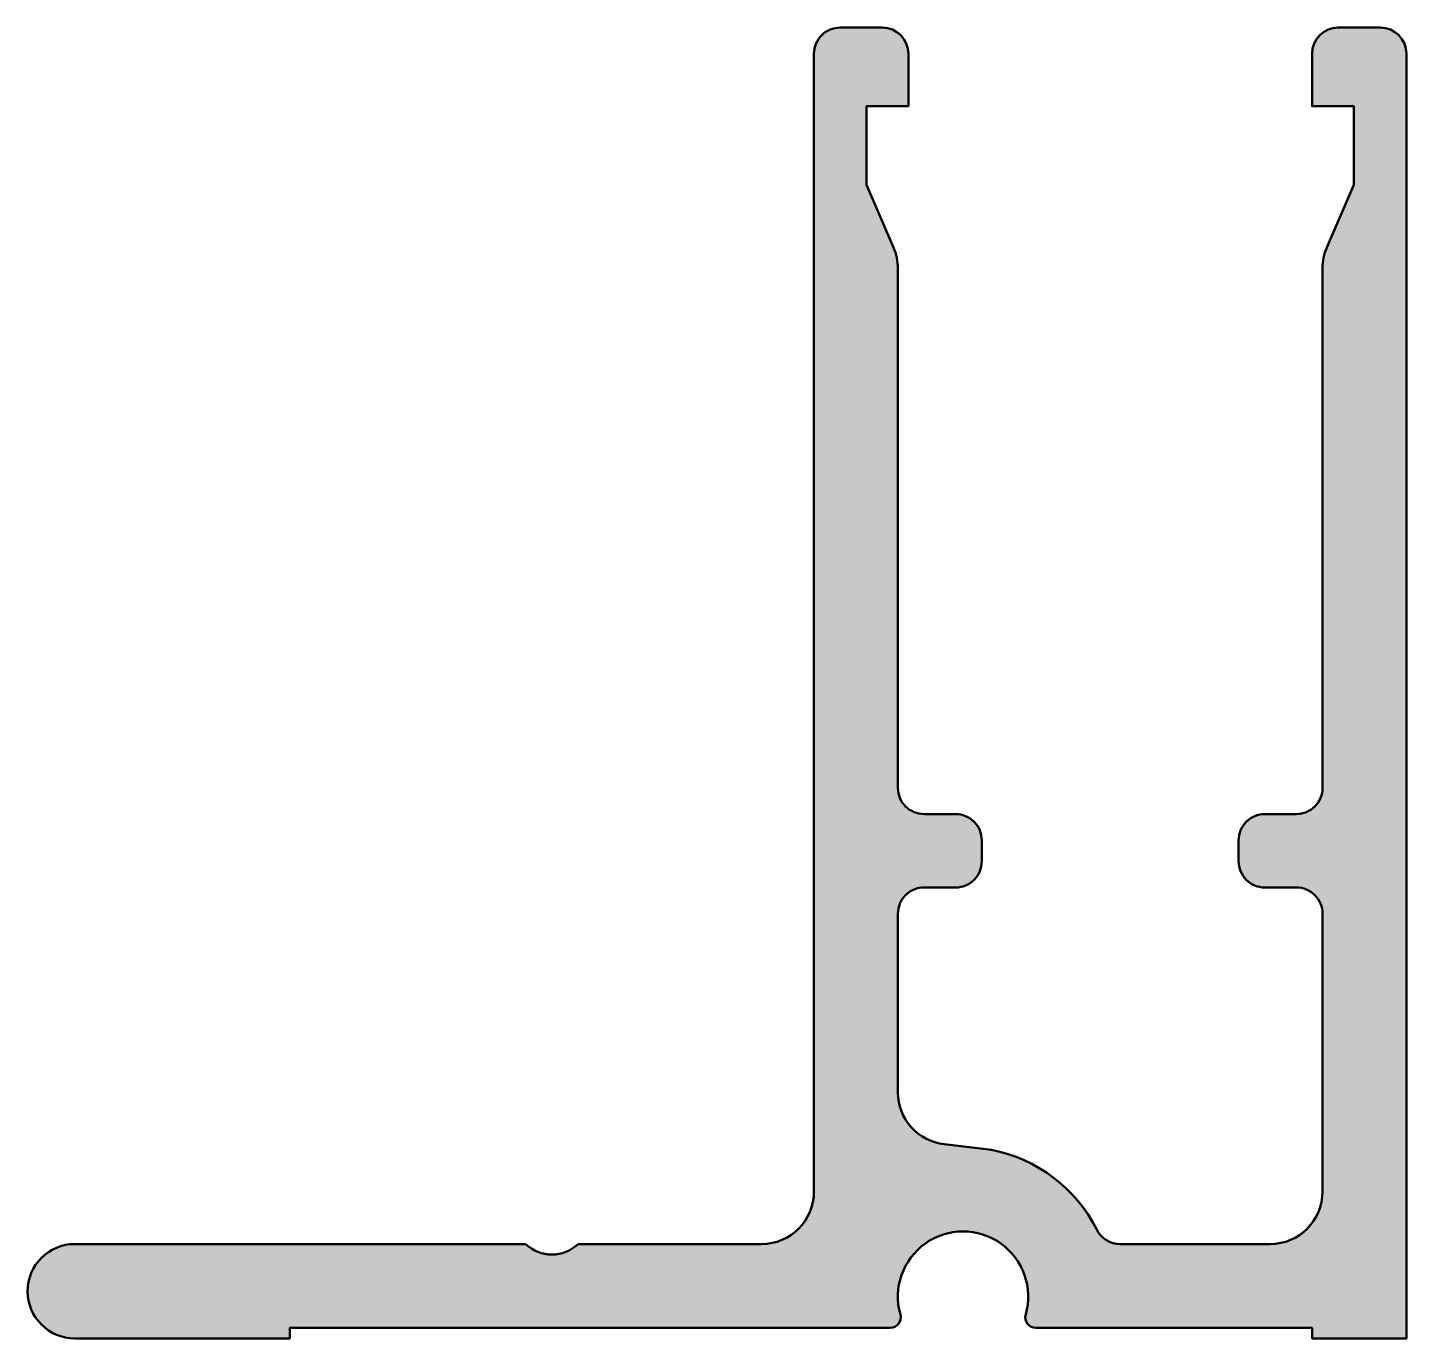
# Model space of a CAD drawing. Extents: x -26.3 to 0, y 0 to 25.
import ezdxf

# ---------------------------------------------------------------- set-up
doc = ezdxf.new("R2010")
doc.units = 0
doc.layers.add('0S-Alu contour', color=7, linetype='Continuous', lineweight=50)
doc.layers.add('0S-Alu hatch', color=252, linetype='Continuous', lineweight=25)

# ---------------------------------------------------------------- blocks, each defined once
blk = doc.blocks.new('347210__58C201C1_0777_4E63_803E_7823366706C5_')
at = {"layer": '0S-Alu hatch'}
h = blk.add_hatch(color=256, dxfattribs=at)
edge = h.paths.add_edge_path()
edge.add_line((-11.30000019073486, 24.5), (-11.30000019073486, 2.799995422363281))
edge.add_ellipse((-12.30004019253919, 2.800035424167613), major_axis=(-1.000040002604372, 0), ratio=1, start_angle=90.0022918428823, end_angle=179.9977081572747, ccw=False)
edge.add_line((-12.30000019073486, 1.799995422363281), (-15.80000019073486, 1.799995422363281))
edge.add_ellipse((-16.2999997138977, 2.325001267743219), major_axis=(-0.7250039040213324, 0), ratio=1, start_angle=46.39752690167143, end_angle=133.6024730983286, ccw=False)
edge.add_line((-16.79999923706055, 1.799995422363281), (-25.40000534057617, 1.799995422363281))
edge.add_arc((-25.40000534057617, 0.8999977111816408), 0.8999977111816402, 90, 269.9999999999998)
edge.add_line((-25.40000534057618, 7e-16), (-21.29999923706054, 0))
edge.add_line((-21.29999923706054, 0), (-21.29999923706054, 0.1999969482421875))
edge.add_line((-21.29999923706054, 0.1999969482421875), (-9.845378879241522, 0.1999969482421875))
edge.add_arc((-9.845378879241522, 0.3999969482421887), 0.200000000000002, 270, 375.9259681682314)
edge.add_ellipse((-8.45737442087679, 0.7960606385604987), major_axis=(-1.243406672850353, 0), ratio=1, start_angle=164.0740318317685, end_angle=15.925968168231577, ccw=False)
edge.add_arc((-7.069369962512057, 0.3999969482421883), 0.2000000000000008, 164.0740318317685, 270)
edge.add_line((-7.069369962512057, 0.1999969482421875), (-1.799999952316284, 0.1999969482421875))
edge.add_line((-1.799999952316284, 0.1999969482421875), (-1.799999952316284, 0))
edge.add_line((-1.799999952316284, 0), (0, 0))
edge.add_line((0, 0), (0, 24.5))
edge.add_arc((-0.5000549836530471, 24.49994501637323), 0.5000549866759135, 0.0062999666394512, 89.99367271253985)
edge.add_line((-0.4999997615814209, 25), (-1.299999952316284, 25))
edge.add_arc((-1.299998605393687, 24.49999912991562), 0.5000008700861955, 90.00015434569166, 179.9999002947359)
edge.add_line((-1.799999475479125, 24.5), (-1.799998998641967, 23.5))
edge.add_line((-1.799998998641967, 23.5), (-0.9999988079071043, 23.5))
edge.add_line((-0.9999988079071043, 23.5), (-0.999998807907104, 21.99999999999999))
edge.add_line((-0.999998807907104, 21.99999999999999), (-1.517653592727193, 20.80460574024865))
edge.add_arc((-0.6000001430511654, 20.40722412731513), 0.9999999999999822, 156.5854078213951, 180)
edge.add_line((-1.600000143051147, 20.40722412731513), (-1.600000143051147, 10.5))
edge.add_ellipse((-2.099743266739812, 10.49974312368866), major_axis=(-0.4997431897080173, 0), ratio=1, start_angle=89.97054901507852, end_angle=180.0294509849203, ccw=False)
edge.add_line((-2.10000014305115, 10), (-2.700000047683716, 10))
edge.add_arc((-2.700257581502515, 9.500257533818798), 0.4997425325390434, 89.9704735927175, 180.0295264072925)
edge.add_line((-3.200000047683716, 9.5), (-3.200000047683716, 9.100000381469727))
edge.add_arc((-2.700259214186822, 9.09974121496662), 0.4997409006989987, 179.9702863074415, 270.0297136925637)
edge.add_line((-2.700000047683714, 8.600000381469727), (-2.100000143051146, 8.600000381469727))
edge.add_ellipse((-2.099743584565389, 8.100256939955484), major_axis=(-0.4997435073702867, 0), ratio=1, start_angle=179.9705854726286, end_angle=270.02941452737457, ccw=False)
edge.add_line((-1.600000143051147, 8.100000381469728), (-1.600000143051147, 2.799995422363281))
edge.add_ellipse((-2.600028949206117, 2.800024228518251), major_axis=(-1.000028806569854, 0), ratio=1, start_angle=90.00165042356087, end_angle=179.9983495767033, ccw=False)
edge.add_line((-2.600000143051148, 1.799995422363281), (-5.461042336651105, 1.799995422363281))
edge.add_ellipse((-5.461042336651105, 2.299995422363272), major_axis=(-0.4999999999999912, 0), ratio=1, start_angle=26.72831254266589, end_angle=90, ccw=False)
edge.add_arc((-8.465883895716228, 0.7868566675581419), 2.864321876155461, 26.72831254266586, 78.92850184127352)
edge.add_line((-7.915837287902832, 3.597868680953979), (-8.814682960510252, 3.701637029647827))
edge.add_ellipse((-8.699999659058108, 4.695039284921145), major_axis=(-1.000000150207028, 0), ratio=1, start_angle=-1.2074182222931995e-06, end_angle=83.41464228865152, ccw=False)
edge.add_line((-9.699999809265137, 4.695039272308351), (-9.699999809265137, 8.100000381469727))
edge.add_ellipse((-9.2002563677509, 8.100256939955488), major_axis=(-0.4997435073702813, 0), ratio=1, start_angle=-90.0294145273748, end_angle=0.0294145273715003, ccw=False)
edge.add_line((-9.19999980926514, 8.600000381469727), (-8.600000381469725, 8.600000381469727))
edge.add_arc((-8.599740239664914, 9.099740239664913), 0.4997399259041697, 269.9701744299563, 360.0298255700492)
edge.add_line((-8.100000381469727, 9.10000038146973), (-8.100000381469727, 9.499999999999998))
edge.add_arc((-8.599741872327712, 9.500258509142014), 0.4997415577195263, 359.9703617134977, 450.0296382864999)
edge.add_line((-8.600000381469728, 10), (-9.199999809265137, 10))
edge.add_ellipse((-9.200256685576475, 10.49974312368866), major_axis=(-0.4997431897080142, 0), ratio=1, start_angle=-0.029450984920174506, end_angle=90.02945098492171, ccw=False)
edge.add_line((-9.699999809265138, 10.5), (-9.70000934600794, 20.40721856166025))
edge.add_arc((-10.70000934600748, 20.40721759905478), 1.000000000000002, 5.51461115551e-05, 23.41459355166213)
edge.add_line((-9.782355905854436, 20.80459923397929), (-10.30001354217529, 22))
edge.add_line((-10.30001354217529, 22), (-10.30001354217529, 23.5))
edge.add_line((-10.30001354217529, 23.5), (-9.50001335144043, 23.5))
edge.add_line((-9.50001335144043, 23.5), (-9.50001335144043, 24.5))
edge.add_arc((-10.00001477883472, 24.49999857260571), 0.5000014273963256, 0.0001635684142196, 89.99983643313013)
edge.add_line((-10.00001335144043, 25), (-10.80000019073486, 25))
edge.add_arc((-10.80000762538559, 24.50000743465073), 0.4999925654045487, 89.99914803911489, 180.0008519608678)
at = {"layer": '0S-Alu contour', "color": 7}
for points in [[(-10.00001335144043, 25), (-10.80000019073486, 25)], [(-0.4999997615814209, 25), (-1.299999952316284, 25)], [(-11.30000019073486, 24.5), (-11.30000019073486, 2.799995422363281)], [(-9.782355905854436, 20.80459923397929), (-10.30001354217529, 22), (-10.30001354217529, 23.5), (-9.50001335144043, 23.5), (-9.50001335144043, 24.5)], [(-7.069369962512057, 0.1999969482421875), (-1.799999952316284, 0.1999969482421875), (-1.799999952316284, 0), (0, 0), (0, 24.5)], [(-1.799999475479125, 24.5), (-1.799998998641967, 23.5), (-0.9999988079071043, 23.5), (-0.999998807907104, 21.99999999999999), (-1.517653592727193, 20.80460574024865)], [(-9.699999809265138, 10.5), (-9.70000934600794, 20.40721856166025)], [(-1.600000143051147, 20.40722412731513), (-1.600000143051147, 10.5)], [(-8.600000381469728, 10), (-9.199999809265137, 10)], [(-2.10000014305115, 10), (-2.700000047683716, 10)], [(-8.100000381469727, 9.10000038146973), (-8.100000381469727, 9.499999999999998)], [(-3.200000047683716, 9.5), (-3.200000047683716, 9.100000381469727)], [(-9.19999980926514, 8.600000381469727), (-8.600000381469725, 8.600000381469727)], [(-2.700000047683714, 8.600000381469727), (-2.100000143051146, 8.600000381469727)], [(-9.699999809265137, 4.695039272308351), (-9.699999809265137, 8.100000381469727)], [(-1.600000143051147, 8.100000381469728), (-1.600000143051147, 2.79999542236328)], [(-7.915837287902832, 3.597868680953979), (-8.814682960510252, 3.701637029647827)], [(-16.79999923706055, 1.799995422363281), (-25.40000534057617, 1.799995422363281)], [(-12.30000019073486, 1.799995422363281), (-15.80000019073486, 1.799995422363281)], [(-2.600000143051148, 1.799995422363281), (-5.461042336651105, 1.799995422363281)], [(-25.40000534057618, 7e-16), (-21.29999923706054, 0), (-21.29999923706054, 0.1999969482421875), (-9.845378879241522, 0.1999969482421875)]]:
    blk.add_lwpolyline(points, dxfattribs=at)
for centre, radius, start, end in [((-10.80000762538559, 24.50000743465073), 0.4999925654045487, 89.99914803911489, 180.0008519608678), ((-10.00001477883472, 24.49999857260571), 0.5000014273963256, 0.0001635684142196, 89.99983643313013), ((-1.299998605393687, 24.49999912991562), 0.5000008700861955, 90.00015434569166, 179.9999002947359), ((-0.5000549836530471, 24.49994501637323), 0.5000549866759135, 0.0062999666394512, 89.99367271253985), ((-10.70000934600748, 20.40721759905478), 1.000000000000002, 5.51461115551e-05, 23.41459355166213), ((-0.6000001430511654, 20.40722412731513), 0.9999999999999822, 156.5854078213951, 180), ((-8.599741872327712, 9.500258509142014), 0.4997415577195263, 359.9703617134977, 90.02963828649997), ((-2.700257581502515, 9.500257533818798), 0.4997425325390434, 89.9704735927175, 180.0295264072925), ((-8.599740239664914, 9.099740239664913), 0.4997399259041697, 269.9701744299563, 0.0298255700491789), ((-2.700259214186822, 9.09974121496662), 0.4997409006989987, 179.9702863074415, 270.0297136925637), ((-8.465883895716228, 0.7868566675581419), 2.864321876155461, 26.72831254266586, 78.92850184127352), ((-25.40000534057617, 0.8999977111816408), 0.8999977111816402, 90, 269.9999999999998), ((-9.845378879241522, 0.3999969482421887), 0.200000000000002, 270, 15.9259681682314), ((-7.069369962512057, 0.3999969482421883), 0.2000000000000008, 164.0740318317685, 270)]:
    blk.add_arc(centre, radius, start, end, dxfattribs=at)
at = {"layer": '0S-Alu contour', "color": 7, "extrusion": (0, 0, -1)}
for centre, radius, start, end in [((9.200256685576475, 10.49974312368866), 0.4997431897080142, 269.9705490150783, 0.0294509849202484), ((2.099743266739812, 10.49974312368866), 0.4997431897080173, 179.9705490150797, 270.0294509849215), ((9.2002563677509, 8.100256939955488), 0.4997435073702813, 359.9705854726285, 90.02941452737491), ((2.099743584565389, 8.100256939955484), 0.4997435073702867, 89.9705854726254, 180.0294145273715), ((8.699999659058108, 4.695039284921145), 1.000000150207028, 276.5853577113485, 1.2074182697e-06), ((12.30004019253919, 2.800035424167613), 1.000040002604372, 180.0022918427254, 269.9977081571177), ((2.600028949206117, 2.800024228518251), 1.000028806569854, 180.0016504232968, 269.9983495764391), ((8.45737442087679, 0.7960606385604987), 1.243406672850354, 344.0740318317684, 195.9259681682315), ((5.461042336651105, 2.299995422363272), 0.4999999999999912, 270, 333.2716874573341), ((16.2999997138977, 2.325001267743219), 0.7250039040213324, 226.3975269016714, 313.6024730983286)]:
    blk.add_arc(centre, radius, start, end, dxfattribs=at)
blk = doc.blocks.new('347210__D821DCD9_0F6F_45DE_8C1B_738087406896_')
at = {"layer": '0S-Alu contour', "color": 7}
blk.add_blockref('347210__58C201C1_0777_4E63_803E_7823366706C5_', (0, 0), dxfattribs=at)

msp = doc.modelspace()

# ---------------------------------------------------------------- block references
at = {"layer": '0S-Alu contour', "color": 7}
msp.add_blockref('347210__D821DCD9_0F6F_45DE_8C1B_738087406896_', (0, 0), dxfattribs=at)

doc.saveas('drawing.dxf')
